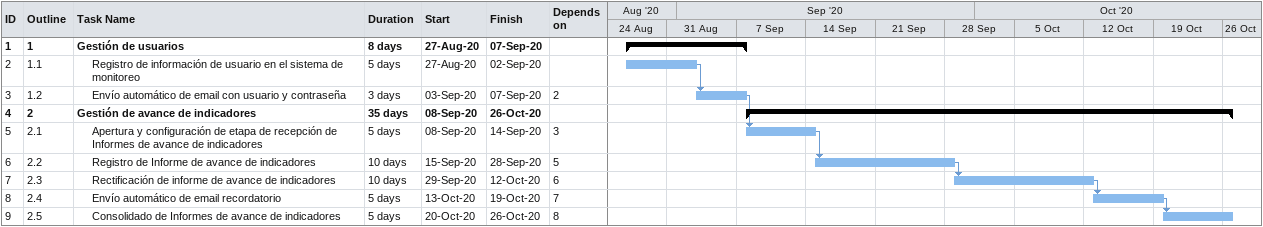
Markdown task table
| ID | WBS | Task | Duration | Start | Finish | Predecessors |
|---|---|---|---|---|---|---|
| 1 | 1 | **Gestión de usuarios** | 8d | 2020-08-27 | 2020-09-07 |  |
| 2 | 1.1 | Registro de información de usuario en el sistema de monitoreo | 5d | 2020-08-27 | 2020-09-02 |  |
| 3 | 1.2 | Envío automático de email con usuario y contraseña | 3d | 2020-09-03 | 2020-09-07 | 2 |
| 4 | 2 | **Gestión de avance de indicadores** | 35d | 2020-09-08 | 2020-10-26 |  |
| 5 | 2.1 | Apertura y configuración de etapa de recepción de Informes de avance de indicadores | 5d | 2020-09-08 | 2020-09-14 | 3 |
| 6 | 2.2 | Registro de Informe de avance de indicadores | 10d | 2020-09-15 | 2020-09-28 | 5 |
| 7 | 2.3 | Rectificación de informe de avance de indicadores | 10d | 2020-09-29 | 2020-10-12 | 6 |
| 8 | 2.4 | Envío automático de email recordatorio | 5d | 2020-10-13 | 2020-10-19 | 7 |
| 9 | 2.5 | Consolidado de Informes de avance de indicadores | 5d | 2020-10-20 | 2020-10-26 | 8 |
